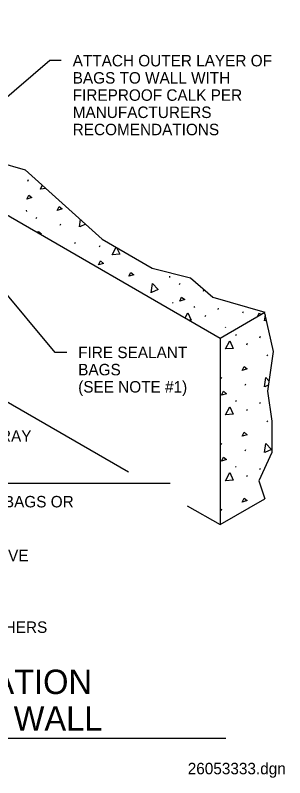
# Model space of a CAD drawing. Extents: x 10172.1 to 10218.4, y 10106.6 to 10152.4.
# Drawn here: x 10202.7 to 10218.38, y 10106.61 to 10150.91 of the extents above; entities that cross this region are included whole.
import ezdxf

# ---------------------------------------------------------------- set-up
doc = ezdxf.new("R2010")
doc.units = 0
for name, color, linetype in [('G-ANNO-TEXT', 7, 'Continuous'), ('G-DETL-LINE', 7, 'Continuous'), ('G-DETL-PATT', 7, 'Continuous')]:
    doc.layers.add(name, color=color, linetype=linetype)

msp = doc.modelspace()

# ---------------------------------------------------------------- linework, layer by layer
at = {"layer": 'G-ANNO-TEXT'}
for p, q in [((10204.713, 10148.275), (10195.938, 10140.809)), ((10205.379, 10148.275), (10204.713, 10148.275)), ((10205.031, 10131.324), (10200.876, 10136.275)), ((10205.698, 10131.324), (10205.031, 10131.324)), ((10172.687, 10123.733), (10211.714, 10123.733)), ((10176.423, 10108.917), (10214.948, 10108.917))]:
    msp.add_line(p, q, dxfattribs=at)
at = {"layer": 'G-DETL-LINE'}
for p, q in [((10182.044, 10150.914), (10214.627, 10132.158)), ((10199.179, 10143.133), (10203.273, 10141.927)), ((10203.273, 10141.927), (10205.441, 10139.999)), ((10205.441, 10139.999), (10207.769, 10137.91)), ((10207.769, 10137.91), (10210.659, 10136.223)), ((10210.659, 10136.223), (10212.907, 10135.661)), ((10212.907, 10135.661), (10214.192, 10134.536)), ((10214.192, 10134.536), (10217.225, 10133.658)), ((10214.627, 10132.158), (10217.225, 10133.658)), ((10217.207, 10133.612), (10217.703, 10131.381)), ((10214.627, 10132.158), (10214.627, 10121.316)), ((10197.589, 10131.124), (10209.284, 10124.391)), ((10217.703, 10131.381), (10217.373, 10129.067)), ((10217.373, 10129.067), (10217.62, 10127.332)), ((10217.62, 10127.332), (10217.62, 10125.514)), ((10217.62, 10125.514), (10216.877, 10123.861)), ((10216.877, 10123.861), (10217.225, 10122.816)), ((10214.627, 10121.316), (10217.225, 10122.816)), ((10212.712, 10122.418), (10214.627, 10121.316))]:
    msp.add_line(p, q, dxfattribs=at)
at = {"layer": 'G-DETL-PATT'}
for p, q in [((10203.441, 10141.28), (10203.478, 10141.363)), ((10203.34, 10139.587), (10203.35, 10139.504)), ((10203.917, 10139.097), (10203.954, 10139.18)), ((10205.323, 10138.717), (10205.36, 10138.801)), ((10206.165, 10137.644), (10206.202, 10137.728)), ((10207.608, 10137.451), (10207.645, 10137.534)), ((10211.674, 10135.759), (10211.683, 10135.676)), ((10212.25, 10135.268), (10212.287, 10135.351)), ((10213.656, 10134.889), (10213.694, 10134.972)), ((10211.845, 10134.232), (10211.882, 10134.177)), ((10213.091, 10133.997), (10213.128, 10133.941)), ((10214.498, 10133.816), (10214.535, 10133.899)), ((10213.749, 10133.41), (10213.786, 10133.493)), ((10215.941, 10133.623), (10215.978, 10133.706)), ((10214.905, 10132.818), (10214.942, 10132.762)), ((10215.519, 10132.36), (10215.556, 10132.304)), ((10216.926, 10132.179), (10216.963, 10132.262)), ((10216.177, 10131.773), (10216.214, 10131.856)), ((10217.333, 10131.181), (10217.37, 10131.125)), ((10214.679, 10129.803), (10214.716, 10129.886)), ((10216.085, 10129.423), (10216.122, 10129.507)), ((10215.519, 10128.531), (10215.556, 10128.476)), ((10216.926, 10128.35), (10216.963, 10128.434)), ((10216.177, 10127.944), (10216.214, 10128.028)), ((10217.333, 10127.352), (10217.37, 10127.297)), ((10214.679, 10125.974), (10214.716, 10126.057)), ((10216.085, 10125.595), (10216.122, 10125.678)), ((10215.519, 10124.703), (10215.556, 10124.647)), ((10216.926, 10124.522), (10216.963, 10124.605)), ((10216.177, 10124.116), (10216.214, 10124.199)), ((10214.679, 10122.146), (10214.716, 10122.229))]:
    msp.add_line(p, q, dxfattribs=at)
for points in [[(10204.167, 10140.817), (10204.279, 10141.029)], [(10204.487, 10140.844), (10204.176, 10140.817)], [(10203.377, 10140.234), (10203.487, 10140.466), (10203.672, 10140.327), (10203.377, 10140.234)], [(10205.14, 10139.573), (10205.251, 10139.804), (10205.436, 10139.666), (10205.14, 10139.573)], [(10206.449, 10138.622), (10206.506, 10139.039)], [(10206.795, 10138.781), (10206.457, 10138.625)], [(10204.006, 10138.272), (10204.047, 10138.357), (10204.232, 10138.218), (10204.146, 10138.191)], [(10208.334, 10136.989), (10208.573, 10137.441)], [(10208.599, 10137.426), (10208.778, 10137.026), (10208.343, 10136.989)], [(10207.543, 10136.406), (10207.654, 10136.637), (10207.839, 10136.498), (10207.543, 10136.406)], [(10209.307, 10135.745), (10209.418, 10135.976), (10209.603, 10135.837), (10209.307, 10135.745)], [(10210.615, 10134.793), (10210.689, 10135.322), (10211.02, 10134.98), (10210.624, 10134.796)], [(10212.269, 10134.297), (10212.38, 10134.528), (10212.565, 10134.389), (10212.269, 10134.297)], [(10212.59, 10133.33), (10212.75, 10133.632), (10212.944, 10133.197), (10212.837, 10133.188)], [(10216.801, 10133.413), (10216.917, 10133.632), (10216.971, 10133.511)], [(10217.21, 10133.156), (10217.258, 10133.501)], [(10217.32, 10133.206), (10217.219, 10133.159)], [(10214.928, 10131.523), (10215.178, 10131.995), (10215.372, 10131.56), (10214.938, 10131.523)], [(10215.901, 10130.279), (10216.012, 10130.51), (10216.197, 10130.372), (10215.901, 10130.279)], [(10217.21, 10129.328), (10217.283, 10129.856), (10217.459, 10129.675)], [(10217.424, 10129.426), (10217.219, 10129.331)], [(10214.697, 10128.831), (10214.808, 10129.063), (10214.993, 10128.924), (10214.697, 10128.831)], [(10214.928, 10127.695), (10215.178, 10128.166), (10215.372, 10127.732), (10214.938, 10127.695)], [(10215.901, 10126.451), (10216.012, 10126.682), (10216.197, 10126.543), (10215.901, 10126.451)], [(10217.21, 10125.499), (10217.283, 10126.028), (10217.615, 10125.686), (10217.219, 10125.502)], [(10214.697, 10125.003), (10214.808, 10125.234), (10214.993, 10125.095), (10214.697, 10125.003)], [(10214.928, 10123.866), (10215.178, 10124.338), (10215.372, 10123.903), (10214.938, 10123.866)], [(10215.901, 10122.622), (10216.012, 10122.853), (10216.197, 10122.715), (10215.901, 10122.622)]]:
    msp.add_lwpolyline(points, dxfattribs=at)

# ---------------------------------------------------------------- texts
at = {"layer": 'G-ANNO-TEXT'}
for s, height, p in [('ATTACH OUTER LAYER OF', 0.66667, (10206.046, 10147.942)), ('BAGS TO WALL WITH', 0.66667, (10206.046, 10146.942)), ('FIREPROOF CALK PER', 0.66667, (10206.046, 10145.942)), ('MANUFACTURERS', 0.66667, (10206.046, 10144.942)), ('RECOMENDATIONS', 0.66667, (10206.046, 10143.942)), ('FIRE SEALANT', 0.66667, (10206.365, 10130.991)), ('BAGS', 0.6667, (10206.365, 10129.991)), ('(SEE NOTE #1)', 0.66667, (10206.365, 10128.991)), ('CABLE TRAY', 0.6667, (10198.1, 10126.133)), ('BAGS SHALL BE: GRACE CONSTRUCTION PRODUCTS KBS SEALBAGS OR', 0.66667, (10174.152, 10122.318)), ('INSTALL BAGS PER MANUFACTURERS INSTRUCTIONS TO ACHIEVE', 0.66667, (10174.152, 10119.193)), ('SCHEDULE INSTALLATION FOR END OF PROJECT TO ALLOW OTHERS', 0.66667, (10174.152, 10115.026)), ('CABLE TRAY PENETRATION', 1.41667, (10181.377, 10111.474)), ('THROUGH FIRE RATED WALL', 1.41667, (10180.721, 10109.349)), ('26053333.dgn', 0.66667, (10212.737, 10106.811))]:
    msp.add_text(s, height=height, dxfattribs=at).set_placement(p)

doc.saveas('drawing.dxf')
